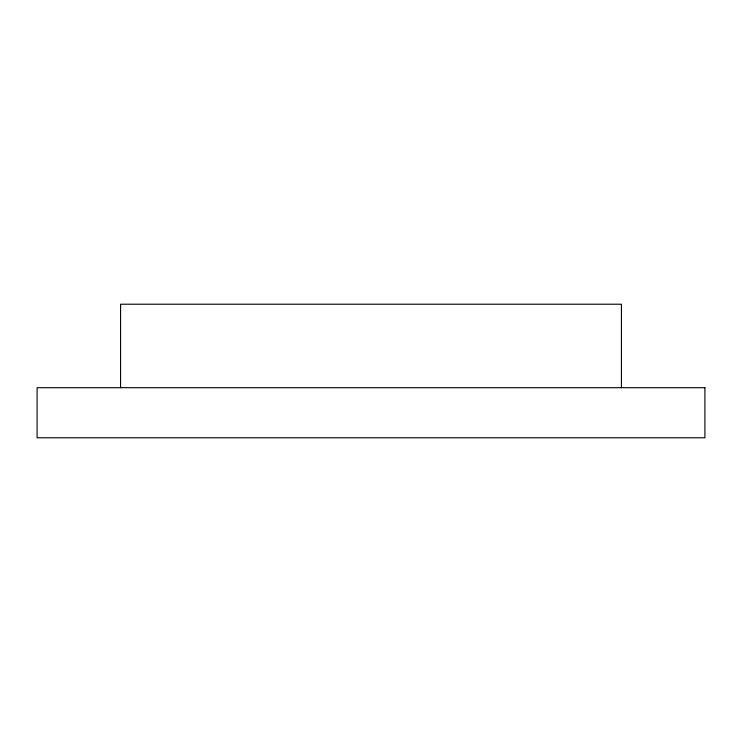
<?xml version="1.0" encoding="UTF-8"?>
<svg xmlns="http://www.w3.org/2000/svg" width="742" height="742" viewBox="0 0 742 742"><rect width="100%" height="100%" fill="white"/><g stroke="black" fill="none" stroke-linecap="round" stroke-linejoin="round"><path stroke-width="1.11" d="M621.425 387.695L621.425 304.22L120.575 304.22L120.575 387.695M704.9 387.695L37.1 387.695L37.1 437.78L704.9 437.78L704.9 387.695"/></g></svg>
